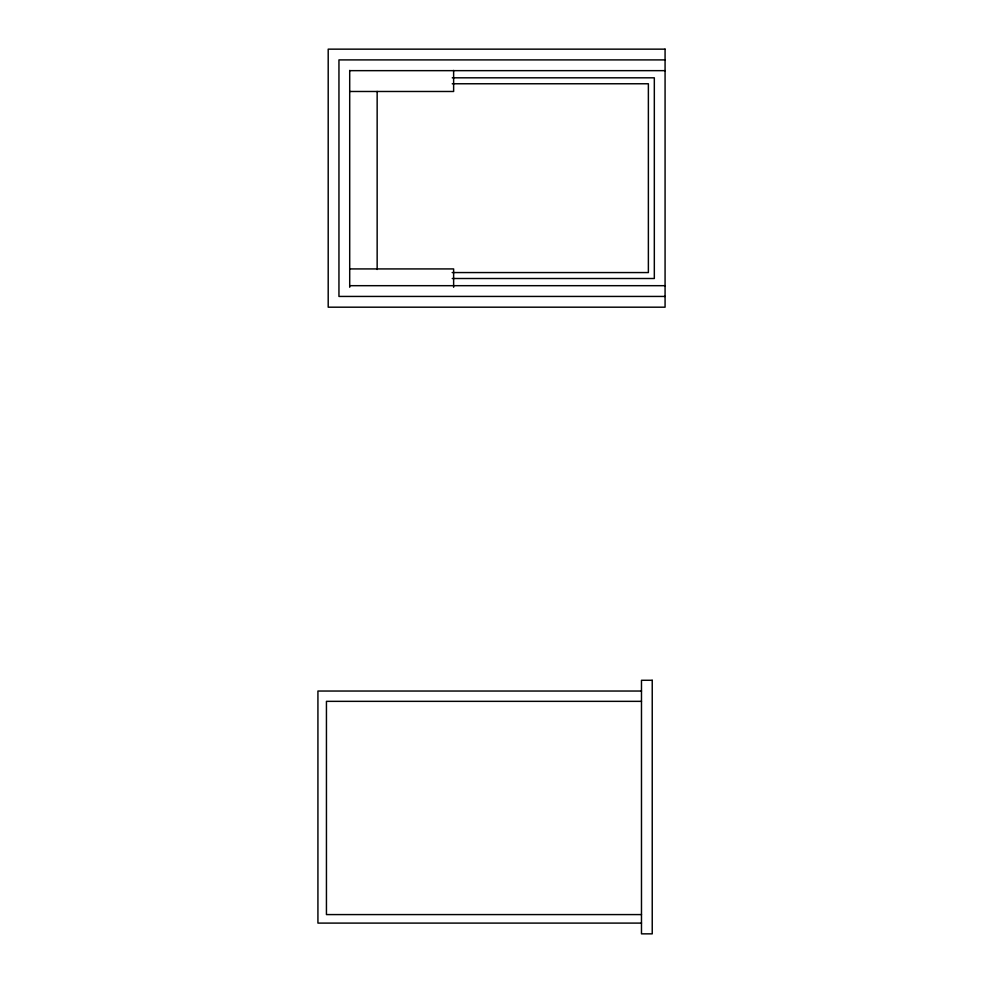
<?xml version="1.0" encoding="UTF-8"?>
<svg xmlns="http://www.w3.org/2000/svg" width="983" height="983" viewBox="0 0 983 983"><rect width="100%" height="100%" fill="white"/><g stroke="black" fill="none" stroke-linecap="round" stroke-linejoin="round"><path stroke-width="1.47" d="M665.073 59.902L338.951 59.902L338.951 296.436L665.073 296.436M349.702 70.653L665.073 70.653M452.266 77.817L654.322 77.817L654.322 278.508L452.254 278.508M452.241 83.764L648.375 83.764L648.375 272.561L452.18 272.561M349.702 91.48L453.63 91.48L453.63 70.432M349.702 268.924L453.63 268.924L453.63 287.257M349.702 285.684L665.073 285.684M641.481 691.037L317.927 691.037L317.927 923.098L641.481 923.098M641.481 701.346L326.442 701.346L326.442 914.583L641.481 914.583M377.153 91.444L377.153 269.489M349.702 70.432L349.702 287.257M665.073 49.15L328.199 49.15L328.199 307.188L665.073 307.188L665.073 49.15M652.233 680.285L641.481 680.285L641.481 933.85L652.233 933.85L652.233 680.285"/></g></svg>
